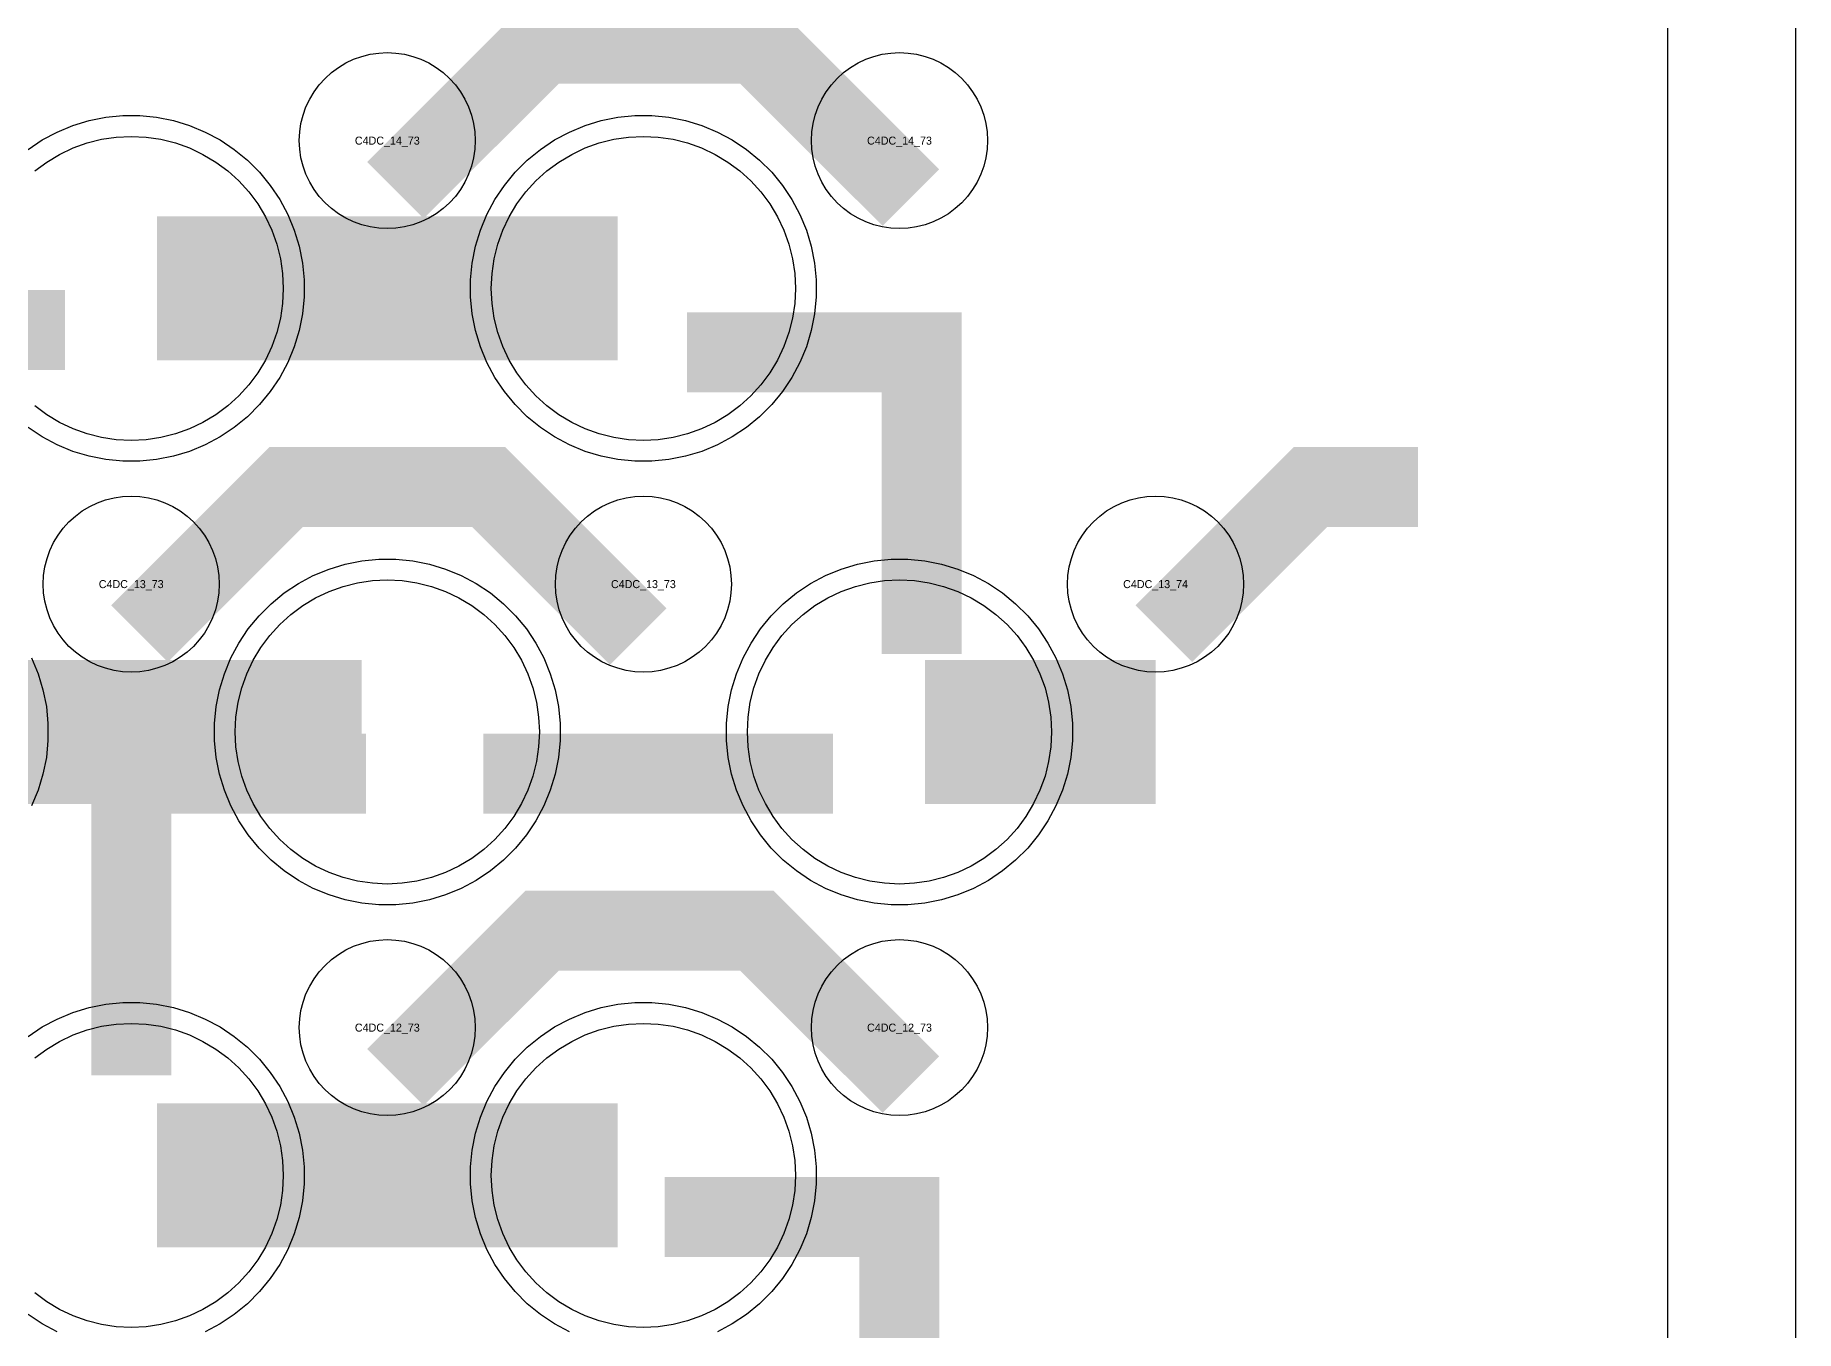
# Model space of a CAD drawing. Extents: x -11880 to 11880, y -14992 to 14992.
# Drawn here: x 11330 to 11880, y -13225 to -12821 of the extents above; entities that cross this region are included whole.
import ezdxf
from ezdxf.enums import TextEntityAlignment as Align

# ---------------------------------------------------------------- set-up
doc = ezdxf.new("R2010")
doc.units = 0
doc.header["$MEASUREMENT"] = 0
for name, color, linetype in [('GDS_775_DT_237', 138, 'CONTINUOUS'), ('OUTLINE', 30, 'CONTINUOUS'), ('RDL1_FS', 34, 'CONTINUOUS'), ('RDL_BS', 160, 'CONTINUOUS')]:
    doc.layers.add(name, color=color, linetype=linetype)

msp = doc.modelspace()

# ---------------------------------------------------------------- linework, layer by layer
at = {"layer": 'OUTLINE'}
for points in [[(-11880, -14992.5), (11880, -14992.5), (11880, 14992.5), (-11880, 14992.5)], [(-11840, -14952.5), (11840, -14952.5), (11840, 14952.5), (-11840, 14952.5)]]:
    msp.add_lwpolyline(points, close=True, dxfattribs=at)
at = {"layer": 'RDL1_FS', "color": 241, "true_color": 0xf7abae}
for points in [[(11329.86, -12862.941), (11333.605, -12860.163), (11337.605, -12857.765), (11341.819, -12855.773), (11346.209, -12854.201), (11350.732, -12853.069), (11355.343, -12852.385), (11360, -12852.156), (11364.657, -12852.385), (11369.268, -12853.069), (11373.791, -12854.201), (11378.181, -12855.773), (11382.395, -12857.765), (11386.395, -12860.163), (11390.14, -12862.941), (11393.594, -12866.071), (11396.724, -12869.525), (11399.502, -12873.27), (11401.9, -12877.27), (11403.892, -12881.484), (11405.464, -12885.874), (11406.596, -12890.397), (11407.28, -12895.008), (11407.509, -12899.665), (11407.28, -12904.322), (11406.596, -12908.933), (11405.464, -12913.456), (11403.892, -12917.846), (11401.9, -12922.06), (11399.502, -12926.06), (11396.724, -12929.805), (11393.594, -12933.259), (11390.14, -12936.389), (11386.395, -12939.167), (11382.395, -12941.565), (11378.181, -12943.557), (11373.791, -12945.129), (11369.268, -12946.261), (11364.657, -12946.945), (11360, -12947.174), (11355.343, -12946.945), (11350.732, -12946.261), (11346.209, -12945.129), (11341.819, -12943.557), (11337.605, -12941.565), (11333.605, -12939.167), (11329.86, -12936.389)], [(11329.86, -13140.071), (11333.605, -13137.293), (11337.605, -13134.895), (11341.819, -13132.903), (11346.209, -13131.331), (11350.732, -13130.199), (11355.343, -13129.515), (11360, -13129.286), (11364.657, -13129.515), (11369.268, -13130.199), (11373.791, -13131.331), (11378.181, -13132.903), (11382.395, -13134.895), (11386.395, -13137.293), (11390.14, -13140.071), (11393.594, -13143.201), (11396.724, -13146.655), (11399.502, -13150.4), (11401.9, -13154.4), (11403.892, -13158.614), (11405.464, -13163.004), (11406.596, -13167.527), (11407.28, -13172.138), (11407.509, -13176.795), (11407.28, -13181.452), (11406.596, -13186.063), (11405.464, -13190.586), (11403.892, -13194.976), (11401.9, -13199.19), (11399.502, -13203.19), (11396.724, -13206.935), (11393.594, -13210.389), (11390.14, -13213.519), (11386.395, -13216.297), (11382.395, -13218.695), (11378.181, -13220.687), (11373.791, -13222.259), (11369.268, -13223.391), (11364.657, -13224.075), (11360, -13224.304), (11355.343, -13224.075), (11350.732, -13223.391), (11346.209, -13222.259), (11341.819, -13220.687), (11337.605, -13218.695), (11333.605, -13216.297), (11329.86, -13213.519)]]:
    msp.add_lwpolyline(points, dxfattribs=at)
for points in [[(11520, -12947.174), (11515.343, -12946.945), (11510.732, -12946.261), (11506.209, -12945.129), (11501.819, -12943.557), (11497.605, -12941.565), (11493.605, -12939.167), (11489.86, -12936.389), (11486.406, -12933.259), (11483.276, -12929.805), (11480.498, -12926.06), (11478.1, -12922.06), (11476.108, -12917.846), (11474.536, -12913.456), (11473.404, -12908.933), (11472.72, -12904.322), (11472.491, -12899.665), (11472.72, -12895.008), (11473.404, -12890.397), (11474.536, -12885.874), (11476.108, -12881.484), (11478.1, -12877.27), (11480.498, -12873.27), (11483.276, -12869.525), (11486.406, -12866.071), (11489.86, -12862.941), (11493.605, -12860.163), (11497.605, -12857.765), (11501.819, -12855.773), (11506.209, -12854.201), (11510.732, -12853.069), (11515.343, -12852.385), (11520, -12852.156), (11524.657, -12852.385), (11529.268, -12853.069), (11533.791, -12854.201), (11538.181, -12855.773), (11542.395, -12857.765), (11546.395, -12860.163), (11550.14, -12862.941), (11553.594, -12866.071), (11556.724, -12869.525), (11559.502, -12873.27), (11561.9, -12877.27), (11563.892, -12881.484), (11565.464, -12885.874), (11566.596, -12890.397), (11567.28, -12895.008), (11567.509, -12899.665), (11567.28, -12904.322), (11566.596, -12908.933), (11565.464, -12913.456), (11563.892, -12917.846), (11561.9, -12922.06), (11559.502, -12926.06), (11556.724, -12929.805), (11553.594, -12933.259), (11550.14, -12936.389), (11546.395, -12939.167), (11542.395, -12941.565), (11538.181, -12943.557), (11533.791, -12945.129), (11529.268, -12946.261), (11524.657, -12946.945)], [(11440, -13085.739), (11435.343, -13085.51), (11430.732, -13084.826), (11426.209, -13083.694), (11421.819, -13082.122), (11417.605, -13080.13), (11413.605, -13077.732), (11409.86, -13074.954), (11406.406, -13071.824), (11403.276, -13068.37), (11400.498, -13064.625), (11398.1, -13060.625), (11396.108, -13056.411), (11394.536, -13052.021), (11393.404, -13047.498), (11392.72, -13042.887), (11392.491, -13038.23), (11392.72, -13033.573), (11393.404, -13028.962), (11394.536, -13024.439), (11396.108, -13020.049), (11398.1, -13015.835), (11400.498, -13011.835), (11403.276, -13008.09), (11406.406, -13004.636), (11409.86, -13001.506), (11413.605, -12998.728), (11417.605, -12996.33), (11421.819, -12994.338), (11426.209, -12992.766), (11430.732, -12991.634), (11435.343, -12990.95), (11440, -12990.721), (11444.657, -12990.95), (11449.268, -12991.634), (11453.791, -12992.766), (11458.181, -12994.338), (11462.395, -12996.33), (11466.395, -12998.728), (11470.14, -13001.506), (11473.594, -13004.636), (11476.724, -13008.09), (11479.502, -13011.835), (11481.9, -13015.835), (11483.892, -13020.049), (11485.464, -13024.439), (11486.596, -13028.962), (11487.28, -13033.573), (11487.509, -13038.23), (11487.28, -13042.887), (11486.596, -13047.498), (11485.464, -13052.021), (11483.892, -13056.411), (11481.9, -13060.625), (11479.502, -13064.625), (11476.724, -13068.37), (11473.594, -13071.824), (11470.14, -13074.954), (11466.395, -13077.732), (11462.395, -13080.13), (11458.181, -13082.122), (11453.791, -13083.694), (11449.268, -13084.826), (11444.657, -13085.51)], [(11600, -13085.739), (11595.343, -13085.51), (11590.732, -13084.826), (11586.209, -13083.694), (11581.819, -13082.122), (11577.605, -13080.13), (11573.605, -13077.732), (11569.86, -13074.954), (11566.406, -13071.824), (11563.276, -13068.37), (11560.498, -13064.625), (11558.1, -13060.625), (11556.108, -13056.411), (11554.536, -13052.021), (11553.404, -13047.498), (11552.72, -13042.887), (11552.491, -13038.23), (11552.72, -13033.573), (11553.404, -13028.962), (11554.536, -13024.439), (11556.108, -13020.049), (11558.1, -13015.835), (11560.498, -13011.835), (11563.276, -13008.09), (11566.406, -13004.636), (11569.86, -13001.506), (11573.605, -12998.728), (11577.605, -12996.33), (11581.819, -12994.338), (11586.209, -12992.766), (11590.732, -12991.634), (11595.343, -12990.95), (11600, -12990.721), (11604.657, -12990.95), (11609.268, -12991.634), (11613.791, -12992.766), (11618.181, -12994.338), (11622.395, -12996.33), (11626.395, -12998.728), (11630.14, -13001.506), (11633.594, -13004.636), (11636.724, -13008.09), (11639.502, -13011.835), (11641.9, -13015.835), (11643.892, -13020.049), (11645.464, -13024.439), (11646.596, -13028.962), (11647.28, -13033.573), (11647.509, -13038.23), (11647.28, -13042.887), (11646.596, -13047.498), (11645.464, -13052.021), (11643.892, -13056.411), (11641.9, -13060.625), (11639.502, -13064.625), (11636.724, -13068.37), (11633.594, -13071.824), (11630.14, -13074.954), (11626.395, -13077.732), (11622.395, -13080.13), (11618.181, -13082.122), (11613.791, -13083.694), (11609.268, -13084.826), (11604.657, -13085.51)], [(11520, -13224.304), (11515.343, -13224.075), (11510.732, -13223.391), (11506.209, -13222.259), (11501.819, -13220.687), (11497.605, -13218.695), (11493.605, -13216.297), (11489.86, -13213.519), (11486.406, -13210.389), (11483.276, -13206.935), (11480.498, -13203.19), (11478.1, -13199.19), (11476.108, -13194.976), (11474.536, -13190.586), (11473.404, -13186.063), (11472.72, -13181.452), (11472.491, -13176.795), (11472.72, -13172.138), (11473.404, -13167.527), (11474.536, -13163.004), (11476.108, -13158.614), (11478.1, -13154.4), (11480.498, -13150.4), (11483.276, -13146.655), (11486.406, -13143.201), (11489.86, -13140.071), (11493.605, -13137.293), (11497.605, -13134.895), (11501.819, -13132.903), (11506.209, -13131.331), (11510.732, -13130.199), (11515.343, -13129.515), (11520, -13129.286), (11524.657, -13129.515), (11529.268, -13130.199), (11533.791, -13131.331), (11538.181, -13132.903), (11542.395, -13134.895), (11546.395, -13137.293), (11550.14, -13140.071), (11553.594, -13143.201), (11556.724, -13146.655), (11559.502, -13150.4), (11561.9, -13154.4), (11563.892, -13158.614), (11565.464, -13163.004), (11566.596, -13167.527), (11567.28, -13172.138), (11567.509, -13176.795), (11567.28, -13181.452), (11566.596, -13186.063), (11565.464, -13190.586), (11563.892, -13194.976), (11561.9, -13199.19), (11559.502, -13203.19), (11556.724, -13206.935), (11553.594, -13210.389), (11550.14, -13213.519), (11546.395, -13216.297), (11542.395, -13218.695), (11538.181, -13220.687), (11533.791, -13222.259), (11529.268, -13223.391), (11524.657, -13224.075)]]:
    msp.add_lwpolyline(points, close=True, dxfattribs=at)
for points in [[(11368.002, -12899.665, 45, 45, 0), (11440.002, -12899.665, 45, 45, 0)], [(11440.002, -12899.665, 45, 45, 0), (11512.002, -12899.665, 45, 45, 0)], [(11288.002, -13038.23, 45, 45, 0), (11360.002, -13038.23, 45, 45, 0)], [(11360.002, -13038.23, 45, 45, 0), (11432.002, -13038.23, 45, 45, 0)], [(11608.002, -13038.23, 45, 45, 0), (11680.002, -13038.23, 45, 45, 0)], [(11368.002, -13176.795, 45, 45, 0), (11440.002, -13176.795, 45, 45, 0)], [(11440.002, -13176.795, 45, 45, 0), (11512.002, -13176.795, 45, 45, 0)]]:
    msp.add_lwpolyline(points, format="xyseb", dxfattribs=at)
at = {"layer": 'RDL_BS'}
for points in [[(11442.562, -12868.979, 25, 25, 0), (11488.377, -12823.164, 25, 25, 0), (11521.93, -12823.164, 25, 25, 0)], [(11603.555, -12871.284, 25, 25, 0), (11555.435, -12823.164, 25, 25, 0), (11521.838, -12823.164, 25, 25, 0)], [(11362.562, -13007.544, 25, 25, 0), (11408.377, -12961.729, 25, 25, 0), (11441.93, -12961.729, 25, 25, 0)], [(11518.401, -13008.443, 25, 25, 0), (11471.687, -12961.729, 25, 25, 0), (11441.929, -12961.729, 25, 25, 0)], [(11682.562, -13007.544, 25, 25, 0), (11728.377, -12961.729, 25, 25, 0), (11761.93, -12961.729, 25, 25, 0)], [(11442.562, -13146.109, 25, 25, 0), (11488.377, -13100.294, 25, 25, 0), (11521.93, -13100.294, 25, 25, 0)], [(11603.555, -13148.414, 25, 25, 0), (11555.435, -13100.294, 25, 25, 0), (11521.838, -13100.294, 25, 25, 0)]]:
    msp.add_lwpolyline(points, format="xyseb", dxfattribs=at)
for points in [[(11440, -12880.971), (11437.307, -12880.839), (11434.635, -12880.443), (11432.016, -12879.786), (11429.481, -12878.879), (11427.044, -12877.727), (11424.72, -12876.334), (11422.557, -12874.731), (11420.558, -12872.919), (11418.746, -12870.92), (11417.143, -12868.757), (11415.75, -12866.433), (11414.598, -12863.996), (11413.691, -12861.461), (11413.034, -12858.842), (11412.638, -12856.17), (11412.506, -12853.477), (11412.638, -12850.784), (11413.034, -12848.112), (11413.691, -12845.493), (11414.598, -12842.958), (11415.75, -12840.521), (11417.143, -12838.197), (11418.746, -12836.034), (11420.558, -12834.035), (11422.557, -12832.223), (11424.72, -12830.62), (11427.044, -12829.227), (11429.481, -12828.075), (11432.016, -12827.168), (11434.635, -12826.511), (11437.307, -12826.115), (11440, -12825.983), (11442.693, -12826.115), (11445.365, -12826.511), (11447.984, -12827.168), (11450.519, -12828.075), (11452.956, -12829.227), (11455.28, -12830.62), (11457.443, -12832.223), (11459.442, -12834.035), (11461.254, -12836.034), (11462.857, -12838.197), (11464.25, -12840.521), (11465.402, -12842.958), (11466.309, -12845.493), (11466.966, -12848.112), (11467.362, -12850.784), (11467.494, -12853.477), (11467.362, -12856.17), (11466.966, -12858.842), (11466.309, -12861.461), (11465.402, -12863.996), (11464.25, -12866.433), (11462.857, -12868.757), (11461.254, -12870.92), (11459.442, -12872.919), (11457.443, -12874.731), (11455.28, -12876.334), (11452.956, -12877.727), (11450.519, -12878.879), (11447.984, -12879.786), (11445.365, -12880.443), (11442.693, -12880.839)], [(11600, -12880.971), (11597.307, -12880.839), (11594.635, -12880.443), (11592.016, -12879.786), (11589.481, -12878.879), (11587.044, -12877.727), (11584.72, -12876.334), (11582.557, -12874.731), (11580.558, -12872.919), (11578.746, -12870.92), (11577.143, -12868.757), (11575.75, -12866.433), (11574.598, -12863.996), (11573.691, -12861.461), (11573.034, -12858.842), (11572.638, -12856.17), (11572.506, -12853.477), (11572.638, -12850.784), (11573.034, -12848.112), (11573.691, -12845.493), (11574.598, -12842.958), (11575.75, -12840.521), (11577.143, -12838.197), (11578.746, -12836.034), (11580.558, -12834.035), (11582.557, -12832.223), (11584.72, -12830.62), (11587.044, -12829.227), (11589.481, -12828.075), (11592.016, -12827.168), (11594.635, -12826.511), (11597.307, -12826.115), (11600, -12825.983), (11602.693, -12826.115), (11605.365, -12826.511), (11607.984, -12827.168), (11610.519, -12828.075), (11612.956, -12829.227), (11615.28, -12830.62), (11617.443, -12832.223), (11619.442, -12834.035), (11621.254, -12836.034), (11622.857, -12838.197), (11624.25, -12840.521), (11625.402, -12842.958), (11626.309, -12845.493), (11626.966, -12848.112), (11627.362, -12850.784), (11627.494, -12853.477), (11627.362, -12856.17), (11626.966, -12858.842), (11626.309, -12861.461), (11625.402, -12863.996), (11624.25, -12866.433), (11622.857, -12868.757), (11621.254, -12870.92), (11619.442, -12872.919), (11617.443, -12874.731), (11615.28, -12876.334), (11612.956, -12877.727), (11610.519, -12878.879), (11607.984, -12879.786), (11605.365, -12880.443), (11602.693, -12880.839)], [(11360, -13019.536), (11357.307, -13019.404), (11354.635, -13019.008), (11352.016, -13018.351), (11349.481, -13017.444), (11347.044, -13016.292), (11344.72, -13014.899), (11342.557, -13013.296), (11340.558, -13011.484), (11338.746, -13009.485), (11337.143, -13007.322), (11335.75, -13004.998), (11334.598, -13002.561), (11333.691, -13000.026), (11333.034, -12997.407), (11332.638, -12994.735), (11332.506, -12992.042), (11332.638, -12989.349), (11333.034, -12986.677), (11333.691, -12984.058), (11334.598, -12981.523), (11335.75, -12979.086), (11337.143, -12976.762), (11338.746, -12974.599), (11340.558, -12972.6), (11342.557, -12970.788), (11344.72, -12969.185), (11347.044, -12967.792), (11349.481, -12966.64), (11352.016, -12965.733), (11354.635, -12965.076), (11357.307, -12964.68), (11360, -12964.548), (11362.693, -12964.68), (11365.365, -12965.076), (11367.984, -12965.733), (11370.519, -12966.64), (11372.956, -12967.792), (11375.28, -12969.185), (11377.443, -12970.788), (11379.442, -12972.6), (11381.254, -12974.599), (11382.857, -12976.762), (11384.25, -12979.086), (11385.402, -12981.523), (11386.309, -12984.058), (11386.966, -12986.677), (11387.362, -12989.349), (11387.494, -12992.042), (11387.362, -12994.735), (11386.966, -12997.407), (11386.309, -13000.026), (11385.402, -13002.561), (11384.25, -13004.998), (11382.857, -13007.322), (11381.254, -13009.485), (11379.442, -13011.484), (11377.443, -13013.296), (11375.28, -13014.899), (11372.956, -13016.292), (11370.519, -13017.444), (11367.984, -13018.351), (11365.365, -13019.008), (11362.693, -13019.404)], [(11520, -13019.536), (11517.307, -13019.404), (11514.635, -13019.008), (11512.016, -13018.351), (11509.481, -13017.444), (11507.044, -13016.292), (11504.72, -13014.899), (11502.557, -13013.296), (11500.558, -13011.484), (11498.746, -13009.485), (11497.143, -13007.322), (11495.75, -13004.998), (11494.598, -13002.561), (11493.691, -13000.026), (11493.034, -12997.407), (11492.638, -12994.735), (11492.506, -12992.042), (11492.638, -12989.349), (11493.034, -12986.677), (11493.691, -12984.058), (11494.598, -12981.523), (11495.75, -12979.086), (11497.143, -12976.762), (11498.746, -12974.599), (11500.558, -12972.6), (11502.557, -12970.788), (11504.72, -12969.185), (11507.044, -12967.792), (11509.481, -12966.64), (11512.016, -12965.733), (11514.635, -12965.076), (11517.307, -12964.68), (11520, -12964.548), (11522.693, -12964.68), (11525.365, -12965.076), (11527.984, -12965.733), (11530.519, -12966.64), (11532.956, -12967.792), (11535.28, -12969.185), (11537.443, -12970.788), (11539.442, -12972.6), (11541.254, -12974.599), (11542.857, -12976.762), (11544.25, -12979.086), (11545.402, -12981.523), (11546.309, -12984.058), (11546.966, -12986.677), (11547.362, -12989.349), (11547.494, -12992.042), (11547.362, -12994.735), (11546.966, -12997.407), (11546.309, -13000.026), (11545.402, -13002.561), (11544.25, -13004.998), (11542.857, -13007.322), (11541.254, -13009.485), (11539.442, -13011.484), (11537.443, -13013.296), (11535.28, -13014.899), (11532.956, -13016.292), (11530.519, -13017.444), (11527.984, -13018.351), (11525.365, -13019.008), (11522.693, -13019.404)], [(11680, -13019.536), (11677.307, -13019.404), (11674.635, -13019.008), (11672.016, -13018.351), (11669.481, -13017.444), (11667.044, -13016.292), (11664.72, -13014.899), (11662.557, -13013.296), (11660.558, -13011.484), (11658.746, -13009.485), (11657.143, -13007.322), (11655.75, -13004.998), (11654.598, -13002.561), (11653.691, -13000.026), (11653.034, -12997.407), (11652.638, -12994.735), (11652.506, -12992.042), (11652.638, -12989.349), (11653.034, -12986.677), (11653.691, -12984.058), (11654.598, -12981.523), (11655.75, -12979.086), (11657.143, -12976.762), (11658.746, -12974.599), (11660.558, -12972.6), (11662.557, -12970.788), (11664.72, -12969.185), (11667.044, -12967.792), (11669.481, -12966.64), (11672.016, -12965.733), (11674.635, -12965.076), (11677.307, -12964.68), (11680, -12964.548), (11682.693, -12964.68), (11685.365, -12965.076), (11687.984, -12965.733), (11690.519, -12966.64), (11692.956, -12967.792), (11695.28, -12969.185), (11697.443, -12970.788), (11699.442, -12972.6), (11701.254, -12974.599), (11702.857, -12976.762), (11704.25, -12979.086), (11705.402, -12981.523), (11706.309, -12984.058), (11706.966, -12986.677), (11707.362, -12989.349), (11707.494, -12992.042), (11707.362, -12994.735), (11706.966, -12997.407), (11706.309, -13000.026), (11705.402, -13002.561), (11704.25, -13004.998), (11702.857, -13007.322), (11701.254, -13009.485), (11699.442, -13011.484), (11697.443, -13013.296), (11695.28, -13014.899), (11692.956, -13016.292), (11690.519, -13017.444), (11687.984, -13018.351), (11685.365, -13019.008), (11682.693, -13019.404)], [(11440, -13158.101), (11437.307, -13157.969), (11434.635, -13157.573), (11432.016, -13156.916), (11429.481, -13156.009), (11427.044, -13154.857), (11424.72, -13153.464), (11422.557, -13151.861), (11420.558, -13150.049), (11418.746, -13148.05), (11417.143, -13145.887), (11415.75, -13143.563), (11414.598, -13141.126), (11413.691, -13138.591), (11413.034, -13135.972), (11412.638, -13133.3), (11412.506, -13130.607), (11412.638, -13127.914), (11413.034, -13125.242), (11413.691, -13122.623), (11414.598, -13120.088), (11415.75, -13117.651), (11417.143, -13115.327), (11418.746, -13113.164), (11420.558, -13111.165), (11422.557, -13109.353), (11424.72, -13107.75), (11427.044, -13106.357), (11429.481, -13105.205), (11432.016, -13104.298), (11434.635, -13103.641), (11437.307, -13103.245), (11440, -13103.113), (11442.693, -13103.245), (11445.365, -13103.641), (11447.984, -13104.298), (11450.519, -13105.205), (11452.956, -13106.357), (11455.28, -13107.75), (11457.443, -13109.353), (11459.442, -13111.165), (11461.254, -13113.164), (11462.857, -13115.327), (11464.25, -13117.651), (11465.402, -13120.088), (11466.309, -13122.623), (11466.966, -13125.242), (11467.362, -13127.914), (11467.494, -13130.607), (11467.362, -13133.3), (11466.966, -13135.972), (11466.309, -13138.591), (11465.402, -13141.126), (11464.25, -13143.563), (11462.857, -13145.887), (11461.254, -13148.05), (11459.442, -13150.049), (11457.443, -13151.861), (11455.28, -13153.464), (11452.956, -13154.857), (11450.519, -13156.009), (11447.984, -13156.916), (11445.365, -13157.573), (11442.693, -13157.969)], [(11600, -13158.101), (11597.307, -13157.969), (11594.635, -13157.573), (11592.016, -13156.916), (11589.481, -13156.009), (11587.044, -13154.857), (11584.72, -13153.464), (11582.557, -13151.861), (11580.558, -13150.049), (11578.746, -13148.05), (11577.143, -13145.887), (11575.75, -13143.563), (11574.598, -13141.126), (11573.691, -13138.591), (11573.034, -13135.972), (11572.638, -13133.3), (11572.506, -13130.607), (11572.638, -13127.914), (11573.034, -13125.242), (11573.691, -13122.623), (11574.598, -13120.088), (11575.75, -13117.651), (11577.143, -13115.327), (11578.746, -13113.164), (11580.558, -13111.165), (11582.557, -13109.353), (11584.72, -13107.75), (11587.044, -13106.357), (11589.481, -13105.205), (11592.016, -13104.298), (11594.635, -13103.641), (11597.307, -13103.245), (11600, -13103.113), (11602.693, -13103.245), (11605.365, -13103.641), (11607.984, -13104.298), (11610.519, -13105.205), (11612.956, -13106.357), (11615.28, -13107.75), (11617.443, -13109.353), (11619.442, -13111.165), (11621.254, -13113.164), (11622.857, -13115.327), (11624.25, -13117.651), (11625.402, -13120.088), (11626.309, -13122.623), (11626.966, -13125.242), (11627.362, -13127.914), (11627.494, -13130.607), (11627.362, -13133.3), (11626.966, -13135.972), (11626.309, -13138.591), (11625.402, -13141.126), (11624.25, -13143.563), (11622.857, -13145.887), (11621.254, -13148.05), (11619.442, -13150.049), (11617.443, -13151.861), (11615.28, -13153.464), (11612.956, -13154.857), (11610.519, -13156.009), (11607.984, -13156.916), (11605.365, -13157.573), (11602.693, -13157.969)]]:
    msp.add_lwpolyline(points, close=True, dxfattribs=at)
at = {"layer": 'RDL_BS', "color": 241, "true_color": 0xf7abae}
for points in [[(11327.809, -12856.229), (11332.223, -12853.282), (11336.885, -12850.79), (11341.795, -12848.759), (11346.835, -12847.228), (11352.062, -12846.182), (11357.356, -12845.665), (11362.644, -12845.665), (11367.938, -12846.182), (11373.165, -12847.228), (11378.205, -12848.759), (11383.115, -12850.79), (11387.777, -12853.282), (11392.191, -12856.229), (11396.292, -12859.591), (11400.074, -12863.373), (11403.436, -12867.474), (11406.383, -12871.888), (11408.875, -12876.55), (11410.906, -12881.46), (11412.437, -12886.5), (11413.483, -12891.727), (11414, -12897.021), (11414, -12902.309), (11413.483, -12907.603), (11412.437, -12912.83), (11410.906, -12917.87), (11408.875, -12922.78), (11406.383, -12927.442), (11403.436, -12931.856), (11400.074, -12935.957), (11396.292, -12939.739), (11392.191, -12943.101), (11387.777, -12946.048), (11383.115, -12948.54), (11378.205, -12950.571), (11373.165, -12952.102), (11367.938, -12953.148), (11362.644, -12953.665), (11357.356, -12953.665), (11352.062, -12953.148), (11346.835, -12952.102), (11341.795, -12950.571), (11336.885, -12948.54), (11332.223, -12946.048), (11327.809, -12943.101)], [(11328.875, -13015.115), (11330.906, -13020.025), (11332.437, -13025.065), (11333.483, -13030.292), (11334, -13035.586), (11334, -13040.874), (11333.483, -13046.168), (11332.437, -13051.395), (11330.906, -13056.435), (11328.875, -13061.345)], [(11327.809, -13133.359), (11332.223, -13130.412), (11336.885, -13127.92), (11341.795, -13125.889), (11346.835, -13124.358), (11352.062, -13123.312), (11357.356, -13122.795), (11362.644, -13122.795), (11367.938, -13123.312), (11373.165, -13124.358), (11378.205, -13125.889), (11383.115, -13127.92), (11387.777, -13130.412), (11392.191, -13133.359), (11396.292, -13136.721), (11400.074, -13140.503), (11403.436, -13144.604), (11406.383, -13149.018), (11408.875, -13153.68), (11410.906, -13158.59), (11412.437, -13163.63), (11413.483, -13168.857), (11414, -13174.151), (11414, -13179.439), (11413.483, -13184.733), (11412.437, -13189.96), (11410.906, -13195), (11408.875, -13199.91), (11406.383, -13204.572), (11403.436, -13208.986), (11400.074, -13213.087), (11396.292, -13216.869), (11392.191, -13220.231), (11387.777, -13223.178), (11383.115, -13225.67)], [(11496.885, -13225.67), (11492.223, -13223.178), (11487.809, -13220.231), (11483.708, -13216.869), (11479.926, -13213.087), (11476.564, -13208.986), (11473.617, -13204.572), (11471.125, -13199.91), (11469.094, -13195), (11467.563, -13189.96), (11466.517, -13184.733), (11466, -13179.439), (11466, -13174.151), (11466.517, -13168.857), (11467.563, -13163.63), (11469.094, -13158.59), (11471.125, -13153.68), (11473.617, -13149.018), (11476.564, -13144.604), (11479.926, -13140.503), (11483.708, -13136.721), (11487.809, -13133.359), (11492.223, -13130.412), (11496.885, -13127.92), (11501.795, -13125.889), (11506.835, -13124.358), (11512.062, -13123.312), (11517.356, -13122.795), (11522.644, -13122.795), (11527.938, -13123.312), (11533.165, -13124.358), (11538.205, -13125.889), (11543.115, -13127.92), (11547.777, -13130.412), (11552.191, -13133.359), (11556.292, -13136.721), (11560.074, -13140.503), (11563.436, -13144.604), (11566.383, -13149.018), (11568.875, -13153.68), (11570.906, -13158.59), (11572.437, -13163.63), (11573.483, -13168.857), (11574, -13174.151), (11574, -13179.439), (11573.483, -13184.733), (11572.437, -13189.96), (11570.906, -13195), (11568.875, -13199.91), (11566.383, -13204.572), (11563.436, -13208.986), (11560.074, -13213.087), (11556.292, -13216.869), (11552.191, -13220.231), (11547.777, -13223.178), (11543.115, -13225.67)], [(11336.885, -13225.67), (11332.223, -13223.178), (11327.809, -13220.231)]]:
    msp.add_lwpolyline(points, dxfattribs=at)
for points in [[(11517.356, -12953.665), (11512.062, -12953.148), (11506.835, -12952.102), (11501.795, -12950.571), (11496.885, -12948.54), (11492.223, -12946.048), (11487.809, -12943.101), (11483.708, -12939.739), (11479.926, -12935.957), (11476.564, -12931.856), (11473.617, -12927.442), (11471.125, -12922.78), (11469.094, -12917.87), (11467.563, -12912.83), (11466.517, -12907.603), (11466, -12902.309), (11466, -12897.021), (11466.517, -12891.727), (11467.563, -12886.5), (11469.094, -12881.46), (11471.125, -12876.55), (11473.617, -12871.888), (11476.564, -12867.474), (11479.926, -12863.373), (11483.708, -12859.591), (11487.809, -12856.229), (11492.223, -12853.282), (11496.885, -12850.79), (11501.795, -12848.759), (11506.835, -12847.228), (11512.062, -12846.182), (11517.356, -12845.665), (11522.644, -12845.665), (11527.938, -12846.182), (11533.165, -12847.228), (11538.205, -12848.759), (11543.115, -12850.79), (11547.777, -12853.282), (11552.191, -12856.229), (11556.292, -12859.591), (11560.074, -12863.373), (11563.436, -12867.474), (11566.383, -12871.888), (11568.875, -12876.55), (11570.906, -12881.46), (11572.437, -12886.5), (11573.483, -12891.727), (11574, -12897.021), (11574, -12902.309), (11573.483, -12907.603), (11572.437, -12912.83), (11570.906, -12917.87), (11568.875, -12922.78), (11566.383, -12927.442), (11563.436, -12931.856), (11560.074, -12935.957), (11556.292, -12939.739), (11552.191, -12943.101), (11547.777, -12946.048), (11543.115, -12948.54), (11538.205, -12950.571), (11533.165, -12952.102), (11527.938, -12953.148), (11522.644, -12953.665)], [(11437.356, -13092.23), (11432.062, -13091.713), (11426.835, -13090.667), (11421.795, -13089.136), (11416.885, -13087.105), (11412.223, -13084.613), (11407.809, -13081.666), (11403.708, -13078.304), (11399.926, -13074.522), (11396.564, -13070.421), (11393.617, -13066.007), (11391.125, -13061.345), (11389.094, -13056.435), (11387.563, -13051.395), (11386.517, -13046.168), (11386, -13040.874), (11386, -13035.586), (11386.517, -13030.292), (11387.563, -13025.065), (11389.094, -13020.025), (11391.125, -13015.115), (11393.617, -13010.453), (11396.564, -13006.039), (11399.926, -13001.938), (11403.708, -12998.156), (11407.809, -12994.794), (11412.223, -12991.847), (11416.885, -12989.355), (11421.795, -12987.324), (11426.835, -12985.793), (11432.062, -12984.747), (11437.356, -12984.23), (11442.644, -12984.23), (11447.938, -12984.747), (11453.165, -12985.793), (11458.205, -12987.324), (11463.115, -12989.355), (11467.777, -12991.847), (11472.191, -12994.794), (11476.292, -12998.156), (11480.074, -13001.938), (11483.436, -13006.039), (11486.383, -13010.453), (11488.875, -13015.115), (11490.906, -13020.025), (11492.437, -13025.065), (11493.483, -13030.292), (11494, -13035.586), (11494, -13040.874), (11493.483, -13046.168), (11492.437, -13051.395), (11490.906, -13056.435), (11488.875, -13061.345), (11486.383, -13066.007), (11483.436, -13070.421), (11480.074, -13074.522), (11476.292, -13078.304), (11472.191, -13081.666), (11467.777, -13084.613), (11463.115, -13087.105), (11458.205, -13089.136), (11453.165, -13090.667), (11447.938, -13091.713), (11442.644, -13092.23)], [(11597.356, -13092.23), (11592.062, -13091.713), (11586.835, -13090.667), (11581.795, -13089.136), (11576.885, -13087.105), (11572.223, -13084.613), (11567.809, -13081.666), (11563.708, -13078.304), (11559.926, -13074.522), (11556.564, -13070.421), (11553.617, -13066.007), (11551.125, -13061.345), (11549.094, -13056.435), (11547.563, -13051.395), (11546.517, -13046.168), (11546, -13040.874), (11546, -13035.586), (11546.517, -13030.292), (11547.563, -13025.065), (11549.094, -13020.025), (11551.125, -13015.115), (11553.617, -13010.453), (11556.564, -13006.039), (11559.926, -13001.938), (11563.708, -12998.156), (11567.809, -12994.794), (11572.223, -12991.847), (11576.885, -12989.355), (11581.795, -12987.324), (11586.835, -12985.793), (11592.062, -12984.747), (11597.356, -12984.23), (11602.644, -12984.23), (11607.938, -12984.747), (11613.165, -12985.793), (11618.205, -12987.324), (11623.115, -12989.355), (11627.777, -12991.847), (11632.191, -12994.794), (11636.292, -12998.156), (11640.074, -13001.938), (11643.436, -13006.039), (11646.383, -13010.453), (11648.875, -13015.115), (11650.906, -13020.025), (11652.437, -13025.065), (11653.483, -13030.292), (11654, -13035.586), (11654, -13040.874), (11653.483, -13046.168), (11652.437, -13051.395), (11650.906, -13056.435), (11648.875, -13061.345), (11646.383, -13066.007), (11643.436, -13070.421), (11640.074, -13074.522), (11636.292, -13078.304), (11632.191, -13081.666), (11627.777, -13084.613), (11623.115, -13087.105), (11618.205, -13089.136), (11613.165, -13090.667), (11607.938, -13091.713), (11602.644, -13092.23)]]:
    msp.add_lwpolyline(points, close=True, dxfattribs=at)
for points in [[(11606.951, -13013.909, 25, 25, 0), (11606.951, -12907.132, 25, 25, 0)], [(11606.951, -13013.909, 25, 25, 0), (11606.951, -12907.132, 25, 25, 0)], [(11230.016, -12912.678, 25, 25, 0), (11339.281, -12912.678, 25, 25, 0)], [(11619.451, -12919.632, 25, 25, 0), (11533.618, -12919.632, 25, 25, 0)], [(11619.451, -12919.632, 25, 25, 0), (11554.784, -12919.632, 25, 25, 0)], [(11360, -13145.52, 25, 25, 0), (11360, -13038.743, 25, 25, 0)], [(11360, -13145.52, 25, 25, 0), (11360, -13038.743, 25, 25, 0)], [(11347.5, -13051.243, 25, 25, 0), (11412.167, -13051.243, 25, 25, 0)], [(11347.5, -13051.243, 25, 25, 0), (11433.333, -13051.243, 25, 25, 0)], [(11470.016, -13051.243, 25, 25, 0), (11579.281, -13051.243, 25, 25, 0)], [(11600, -13284.085, 25, 25, 0), (11600, -13177.308, 25, 25, 0)], [(11600, -13284.085, 25, 25, 0), (11600, -13177.308, 25, 25, 0)], [(11612.5, -13189.808, 25, 25, 0), (11526.667, -13189.808, 25, 25, 0)], [(11612.5, -13189.808, 25, 25, 0), (11547.833, -13189.808, 25, 25, 0)]]:
    msp.add_lwpolyline(points, format="xyseb", dxfattribs=at)

# ---------------------------------------------------------------- texts
at = {"layer": 'GDS_775_DT_237'}
for s, p in [('C4DC_14_73', (11440, -12853.477)), ('C4DC_14_73', (11440, -12853.477)), ('C4DC_14_73', (11600, -12853.477)), ('C4DC_14_73', (11600, -12853.477)), ('C4DC_13_73', (11360, -12992.042)), ('C4DC_13_73', (11360, -12992.042)), ('C4DC_13_73', (11520, -12992.042)), ('C4DC_13_73', (11520, -12992.042)), ('C4DC_13_74', (11680, -12992.042)), ('C4DC_13_74', (11680, -12992.042)), ('C4DC_12_73', (11440, -13130.607)), ('C4DC_12_73', (11440, -13130.607)), ('C4DC_12_73', (11600, -13130.607)), ('C4DC_12_73', (11600, -13130.607))]:
    msp.add_text(s, height=2.5, dxfattribs=at).set_placement(p, align=Align.MIDDLE_CENTER)

doc.saveas('drawing.dxf')
